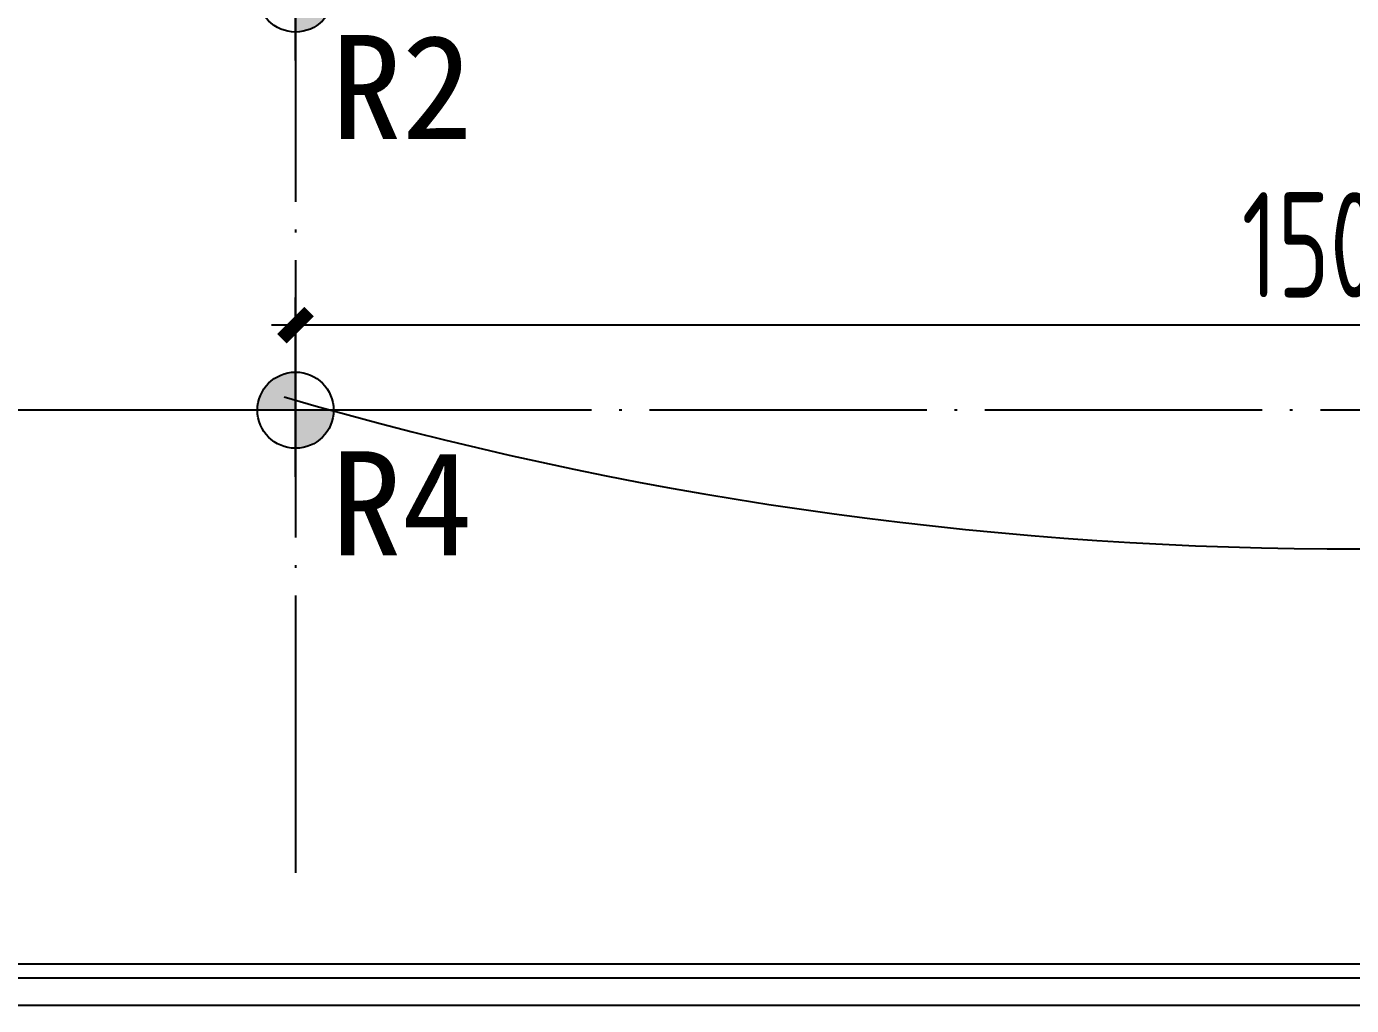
# Model space of a CAD drawing. Extents: x 11992 to 29481, y -6727 to 6811.
# Drawn here: x 14867 to 15823, y 1221 to 1927 of the extents above; entities that cross this region are included whole.
import ezdxf

# ---------------------------------------------------------------- set-up
doc = ezdxf.new("R2010")
doc.units = 0
doc.header["$MEASUREMENT"] = 0
doc.linetypes.add('DOTE', pattern=[2.42, 2, -0.2, 0.02, -0.2])
doc.layers.get('0').update_dxf_attribs({"color": 8, "linetype": 'CONTINUOUS'})
doc.layers.get('Defpoints').update_dxf_attribs({"color": 8, "linetype": 'CONTINUOUS'})
for name, color, linetype in [('RC-FIN', 8, 'CONTINUOUS'), ('zoylight 2射灯', 1, 'CONTINUOUS'), ('zoylight 3编号', 7, 'CONTINUOUS'), ('zoylight 4标注', 9, 'CONTINUOUS'), ('zoylight 5回路', 4, 'CONTINUOUS')]:
    doc.layers.add(name, color=color, linetype=linetype)
doc.styles.add('CCD-DIM', font='archs.shx', dxfattribs={"width": 0.8})
doc.styles.add('TFB MS 3mm at 1 to 25', font='arial.ttf', dxfattribs={"height": 75})
doc.dimstyles.new('zoylight_DIM_40', dxfattribs={"dimscale": 40, "dimtxt": 1.9, "dimasz": 0.4, "dimexe": 0.5, "dimexo": 0.5, "dimgap": 0.5, "dimtad": 1, "dimdec": 0, "dimrnd": 5, "dimzin": 12, "dimdsep": 46, "dimtxsty": 'CCD-DIM', "dimblk": 'CCD_Dimension_Tick', "dimcen": 0.125, "dimclrd": 44, "dimclre": 44, "dimclrt": 50, "dimadec": 0, "dimazin": 0, "dimtfac": 1, "dimtdec": 0, "dimtmove": 2, "dimatfit": 3, "dimldrblk": 'CCD_Leader_Dot', "dimfxl": 0, "dimtvp": 1, "dimtolj": 1, "dimtzin": 0, "dimarcsym": 0})

# ---------------------------------------------------------------- blocks, each defined once
blk = doc.blocks.new('嵌入式射灯55')
at = {"layer": 'zoylight 2射灯'}
h = blk.add_hatch(color=256, dxfattribs=at)
h.dxf.hatch_style = 1
h.paths.add_polyline_path([(0, 0), (0, 27.5, 0.4142136), (-27.5, 0)])
h.paths.add_polyline_path([(0, -27.5, 0.4142136), (27.5, 0), (0, 0)])
for p, q in [((0, -48.125), (0, 48.125)), ((48.125, 0), (-48.125, 0))]:
    blk.add_line(p, q, dxfattribs=at)
blk.add_circle((0, 0), 27.5, dxfattribs=at)
blk = doc.blocks.new('CCD_Dimension_Tick')
at = {"color": 0, "linetype": 'ByBlock'}
for p, q in [((-1.091, 0), (0, 0)), ((0, 0), (1.091, 0))]:
    blk.add_line(p, q, dxfattribs=at)
at = {"color": 0, "linetype": 'Continuous', "const_width": 0.608}
blk.add_lwpolyline([(-0.61, -0.61), (0.61, 0.61)], dxfattribs=at)
blk = doc.blocks.new('*D100')
at = {"layer": 'Defpoints', "color": 0, "linetype": 'Continuous'}
for p in [(15061.2, 1711.41), (15061.2, 1650.1, -2140.43), (16561.2, 1650.1, -2140.43)]:
    blk.add_point(p, dxfattribs=at)
at = {"layer": 'zoylight 4标注', "color": 44, "linetype": 'Continuous', "lineweight": -2}
blk.add_line((15061.2, 1670.1), (15061.2, 1731.41), dxfattribs=at)
at = {"layer": 'zoylight 4标注', "color": 44, "lineweight": -2}
for p, q in [((16561.2, 1670.1), (16561.2, 1731.41)), ((16545.2, 1711.41), (15077.2, 1711.41))]:
    blk.add_line(p, q, dxfattribs=at)
at = {"layer": 'zoylight 4标注', "color": 44, "linetype": 'Continuous', "lineweight": -2, "xscale": 16, "yscale": 16, "zscale": 16, "rotation": 180}
blk.add_blockref('CCD_Dimension_Tick', (15061.2, 1711.41), dxfattribs=at)
at = {"layer": 'zoylight 4标注', "color": 44, "linetype": 'Continuous', "lineweight": -2, "xscale": 16, "yscale": 16, "zscale": 16}
blk.add_blockref('CCD_Dimension_Tick', (16561.2, 1711.41), dxfattribs=at)
at = {"layer": 'zoylight 4标注', "color": 50, "linetype": 'Continuous', "insert": (15811.2, 1769.41), "char_height": 76, "attachment_point": 5, "style": 'CCD-DIM'}
blk.add_mtext('\\A1;1500', dxfattribs=at)
blk = doc.blocks.new('CCD_Leader_Dot')
at = {"color": 0, "linetype": 'ByBlock'}
blk.add_line((-5, 0), (-10, 0), dxfattribs=at)
at = {"color": 0, "linetype": 'ByBlock', "const_width": 5}
blk.add_lwpolyline([(-2.5, 0, 1), (2.5, 0, 1)], format="xyb", close=True, dxfattribs=at)

msp = doc.modelspace()

# ---------------------------------------------------------------- linework, layer by layer
msp.add_line((17199.6, 1220.6, -40.43), (14399.59, 1220.6, -40.43))
at = {"layer": 'RC-FIN', "linetype": 'ByBlock', "elevation": 0}
msp.add_lwpolyline([(14459.61, 1250.55), (17179.61, 1250.55), (17179.61, 550.55), (16119.61, 550.55), (16119.61, 650.55), (14419.61, 650.55), (14419.61, 1250.55), (14459.61, 1250.55)], dxfattribs=at)
msp.add_lwpolyline([(14459.61, 1240.55), (17169.61, 1240.55), (17169.61, 560.55), (16129.61, 560.55), (16129.61, 660.55), (14429.61, 660.55), (14429.61, 1240.55)], close=True, dxfattribs=at)
at = {"layer": 'zoylight 4标注', "color": 9, "linetype": 'DOTE', "ltscale": 100}
for p, q in [((15061.21, 3452.37), (15061.21, 1316.09)), ((16968.67, 1650.1, -2140.43), (14639.5, 1650.1, -2140.43))]:
    msp.add_line(p, q, dxfattribs=at)
at = {"layer": 'zoylight 5回路', "linetype": 'Continuous'}
msp.add_arc((15821.29, 4299.45), 2749.36, 253.7709, 285.5768, dxfattribs=at)

# ---------------------------------------------------------------- block references
at = {"layer": 'zoylight 2射灯'}
for p in [(15061.2, 1950.46, -2140.43), (15061.2, 1650.1, -2140.43)]:
    msp.add_blockref('嵌入式射灯55', p, dxfattribs=at)

# ---------------------------------------------------------------- texts
at = {"layer": 'zoylight 3编号', "char_height": 75, "width": 104.7704, "attachment_point": 1, "style": 'TFB MS 3mm at 1 to 25'}
for s, insert in [('{\\fSimHei|b0|i0|c134|p49;R2}', (15086.84, 1920.85, -2140.43)), ('{\\fSimHei|b0|i0|c134|p49;R4}', (15086.84, 1620.5, -2140.43))]:
    msp.add_mtext(s, dxfattribs=dict(at, insert=insert))

# ---------------------------------------------------------------- dimensions: what is measured, and where the dimension line sits
at = {"layer": 'zoylight 4标注', "linetype": 'Continuous'}
dim = msp.add_aligned_dim(p1=(16561.2, 1650.1, -2140.43), p2=(15061.2, 1650.1, -2140.43), distance=-61.31, dimstyle='zoylight_DIM_40', dxfattribs=at)
dim.commit()
dim.dimension.update_dxf_attribs({"geometry": '*D100', "text_midpoint": (15811.2, 1769.41)})

doc.saveas('drawing.dxf')
